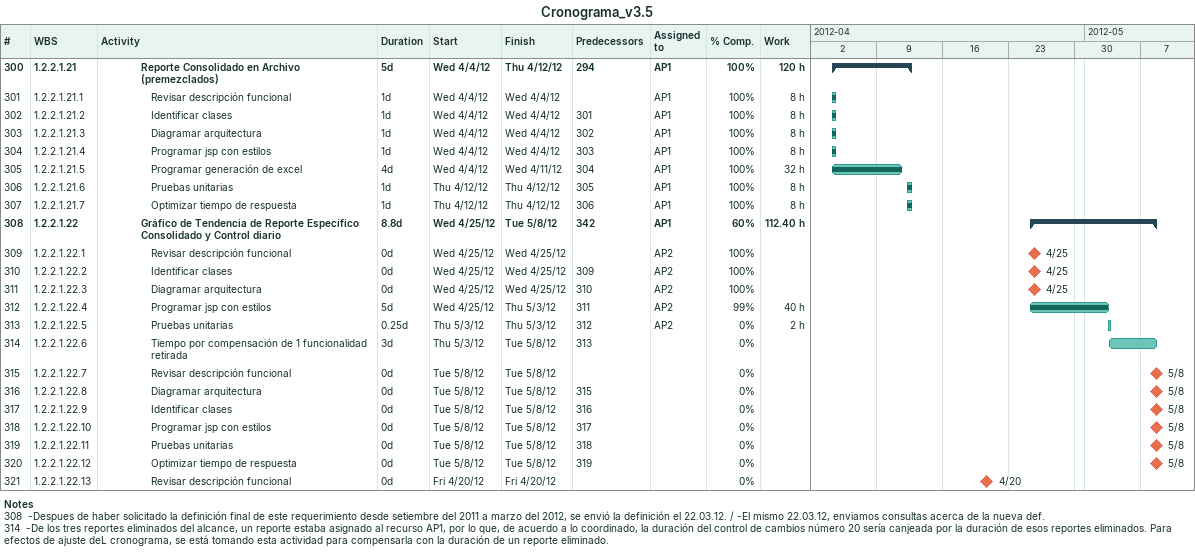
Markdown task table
Cronograma_v3.5

| ID | WBS | Task | Duration | Start | Finish | Predecessors | Resources | % complete | Work (h) |
|---|---|---|---|---|---|---|---|---|---|
| 300 | 1.2.2.1.21 | **Reporte Consolidado en Archivo (premezclados)** | 5d | 2012-04-04 | 2012-04-12 | 294 | AP1 | 100 | 120 |
| 301 | 1.2.2.1.21.1 | Revisar descripción funcional | 1d | 2012-04-04 | 2012-04-04 |  | AP1 | 100 | 8 |
| 302 | 1.2.2.1.21.2 | Identificar clases | 1d | 2012-04-04 | 2012-04-04 | 301 | AP1 | 100 | 8 |
| 303 | 1.2.2.1.21.3 | Diagramar arquitectura | 1d | 2012-04-04 | 2012-04-04 | 302 | AP1 | 100 | 8 |
| 304 | 1.2.2.1.21.4 | Programar jsp con estilos | 1d | 2012-04-04 | 2012-04-04 | 303 | AP1 | 100 | 8 |
| 305 | 1.2.2.1.21.5 | Programar generación de excel | 4d | 2012-04-04 | 2012-04-11 | 304 | AP1 | 100 | 32 |
| 306 | 1.2.2.1.21.6 | Pruebas unitarias | 1d | 2012-04-12 | 2012-04-12 | 305 | AP1 | 100 | 8 |
| 307 | 1.2.2.1.21.7 | Optimizar tiempo de respuesta | 1d | 2012-04-12 | 2012-04-12 | 306 | AP1 | 100 | 8 |
| 308 | 1.2.2.1.22 | **Gráfico de Tendencia de Reporte Específico Consolidado y Control diario** | 8.8d | 2012-04-25 | 2012-05-08 | 342 | AP1 | 60 | 112.40 |
| 309 | 1.2.2.1.22.1 | Revisar descripción funcional | 0d | 2012-04-25 | 2012-04-25 |  | AP2 | 100 |  |
| 310 | 1.2.2.1.22.2 | Identificar clases | 0d | 2012-04-25 | 2012-04-25 | 309 | AP2 | 100 |  |
| 311 | 1.2.2.1.22.3 | Diagramar arquitectura | 0d | 2012-04-25 | 2012-04-25 | 310 | AP2 | 100 |  |
| 312 | 1.2.2.1.22.4 | Programar jsp con estilos | 5d | 2012-04-25 | 2012-05-03 | 311 | AP2 | 99 | 40 |
| 313 | 1.2.2.1.22.5 | Pruebas unitarias | 0.25d | 2012-05-03 | 2012-05-03 | 312 | AP2 | 0 | 2 |
| 314 | 1.2.2.1.22.6 | Tiempo por compensación de 1 funcionalidad retirada | 3d | 2012-05-03 | 2012-05-08 | 313 |  | 0 |  |
| 315 | 1.2.2.1.22.7 | Revisar descripción funcional | 0d | 2012-05-08 | 2012-05-08 |  |  | 0 |  |
| 316 | 1.2.2.1.22.8 | Diagramar arquitectura | 0d | 2012-05-08 | 2012-05-08 | 315 |  | 0 |  |
| 317 | 1.2.2.1.22.9 | Identificar clases | 0d | 2012-05-08 | 2012-05-08 | 316 |  | 0 |  |
| 318 | 1.2.2.1.22.10 | Programar jsp con estilos | 0d | 2012-05-08 | 2012-05-08 | 317 |  | 0 |  |
| 319 | 1.2.2.1.22.11 | Pruebas unitarias | 0d | 2012-05-08 | 2012-05-08 | 318 |  | 0 |  |
| 320 | 1.2.2.1.22.12 | Optimizar tiempo de respuesta | 0d | 2012-05-08 | 2012-05-08 | 319 |  | 0 |  |
| 321 | 1.2.2.1.22.13 | Revisar descripción funcional | 0d | 2012-04-20 | 2012-04-20 |  |  | 0 |  |

Notes
- 308: -Despues de haber solicitado la definición final de este requerimiento desde setiembre del 2011 a marzo del 2012, se envió la definición el 22.03.12. / -El mismo 22.03.12, enviamos consultas acerca de la nueva def.
- 314: -De los tres reportes eliminados del alcance, un reporte estaba asignado al recurso AP1, por lo que, de acuerdo a lo coordinado, la duración del control de cambios número 20 sería canjeada por la duración de esos reportes eliminados. Para efectos de ajuste deL cronograma, se está tomando esta actividad para compensarla con la duración de un reporte eliminado.
